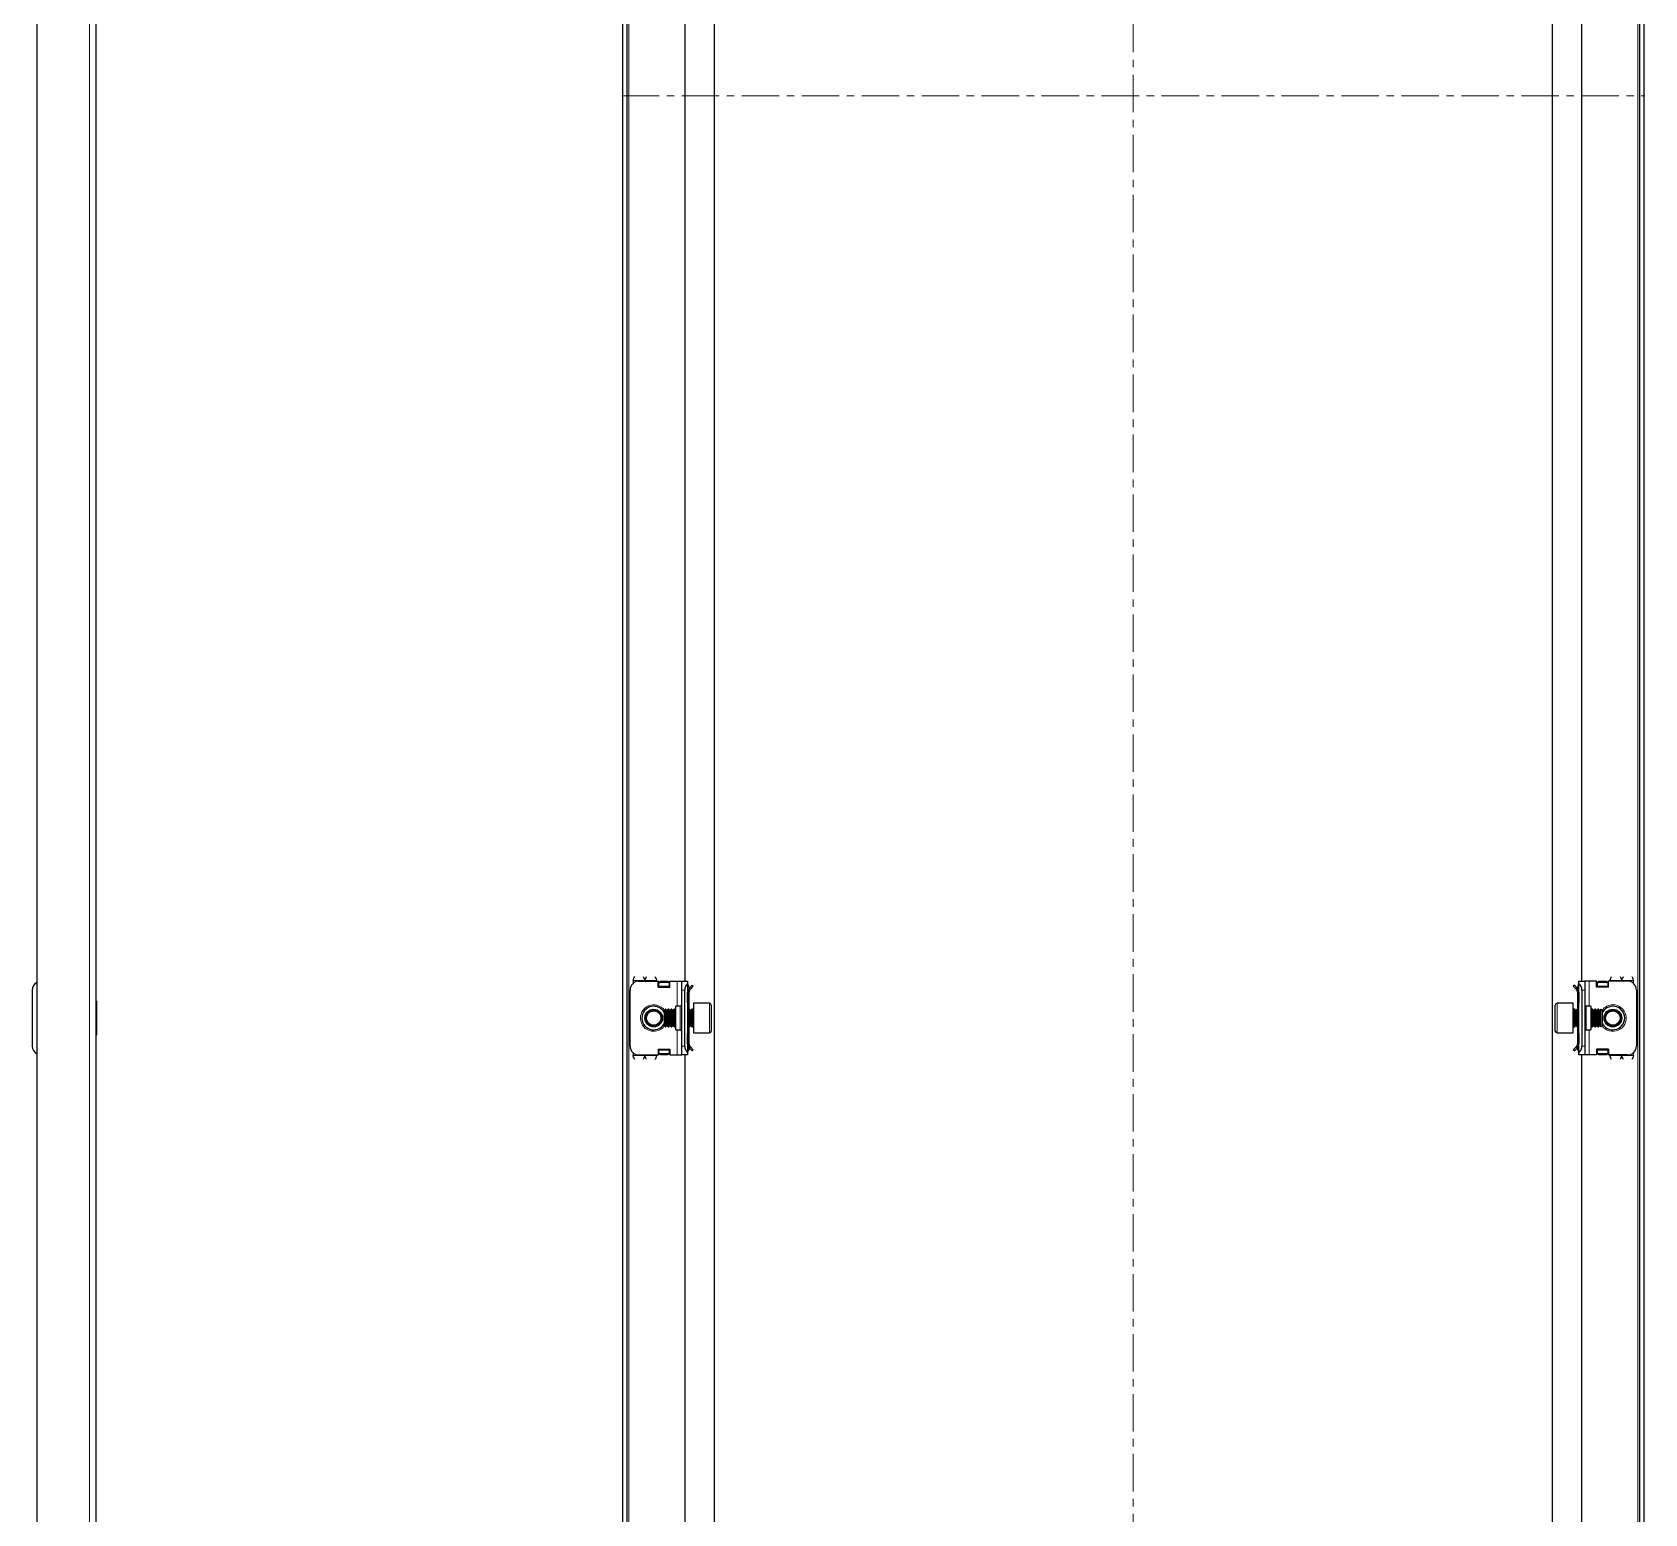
# Model space of a CAD drawing. Header units: millimetres. Extents: x 152 to 1315, y -851 to 1304.
# Drawn here: x 768 to 1315, y -254 to 248 of the extents above; entities that cross this region are included whole.
import ezdxf

# ---------------------------------------------------------------- set-up
doc = ezdxf.new("R2010")
doc.units = ezdxf.units.MM
doc.linetypes.add('CENTERX2', pattern=[20.32, 12.7, -2.54, 2.54, -2.54])
doc.layers.add('FORMAT', color=7, linetype='Continuous')

msp = doc.modelspace()

# ---------------------------------------------------------------- linework, layer by layer
at = {"color": 7, "linetype": 'Continuous', "lineweight": 25}
for p, q in [((769.88, 1206.67), (769.88, -754.33)), ((789.88, 1204.57), (789.88, -752.23)), ((968.44, -754.33), (968.44, 1206.67)), ((969.94, -754.33), (969.94, 1206.67)), ((1312.94, 1206.67), (1312.94, -754.33)), ((1314.44, 1206.67), (1314.44, -754.33)), ((999.44, 1175.67), (999.44, -723.33)), ((1283.44, -723.33), (1283.44, 1175.67)), ((989.44, 526.17), (989.44, -73.83)), ((1293.44, -73.83), (1293.44, 526.17)), ((971.94, -73.58), (971.94, -74.59)), ((973.94, -73.83), (980.44, -73.83)), ((979.94, -73.58), (979.94, -73.83)), ((980.44, -75.83), (980.44, -73.83)), ((980.64, -73.95), (980.44, -73.95)), ((980.44, -75.83), (984.44, -75.83)), ((980.64, -75.83), (980.64, -73.95)), ((980.69, -74.21), (981.19, -73.86)), ((981.19, -74.21), (980.69, -74.56)), ((980.69, -74.56), (980.69, -74.21)), ((980.69, -75.48), (980.69, -74.56)), ((980.69, -75.83), (980.69, -75.48)), ((981.19, -73.86), (981.19, -74.21)), ((981.19, -73.86), (983.69, -73.86)), ((981.19, -74.21), (983.69, -74.21)), ((983.69, -74.21), (983.69, -73.86)), ((983.69, -73.86), (984.19, -74.21)), ((984.19, -74.56), (983.69, -74.21)), ((984.19, -74.21), (984.19, -74.56)), ((984.19, -74.56), (984.19, -75.48)), ((984.19, -75.48), (984.19, -75.83)), ((984.44, -75.83), (984.44, -73.83)), ((984.44, -73.83), (986.94, -73.83)), ((986.94, -73.83), (988.44, -73.83)), ((988.44, -73.83), (990.44, -73.83)), ((988.44, -76.83), (988.44, -73.83)), ((990.44, -73.83), (990.44, -74.59)), ((990.44, -74.59), (990.44, -98.07)), ((990.44, -74.92), (990.65, -75.12)), ((990.94, -75.83), (990.94, -76.29)), ((991.02, -76.17), (992, -75.19)), ((991.38, -76.52), (991.02, -76.17)), ((991.38, -76.52), (992.35, -75.54)), ((992, -75.19), (992.35, -75.54)), ((1290.88, -75.19), (1290.52, -75.54)), ((1291.5, -76.52), (1290.52, -75.54)), ((1291.85, -76.17), (1290.88, -75.19)), ((1291.5, -76.52), (1291.85, -76.17)), ((1291.94, -75.83), (1291.94, -76.22)), ((1292.23, -75.12), (1292.44, -74.92)), ((1292.44, -73.83), (1294.44, -73.83)), ((1292.44, -74.59), (1292.44, -73.83)), ((1292.44, -98.07), (1292.44, -74.59)), ((1294.44, -73.83), (1294.44, -76.83)), ((1295.94, -73.83), (1294.44, -73.83)), ((1298.44, -73.83), (1295.94, -73.83)), ((1298.44, -75.83), (1298.44, -73.83)), ((1302.44, -75.83), (1298.44, -75.83)), ((1298.69, -74.21), (1299.19, -73.86)), ((1299.19, -74.21), (1298.69, -74.56)), ((1298.69, -74.56), (1298.69, -74.21)), ((1298.69, -75.48), (1298.69, -74.56)), ((1298.69, -75.83), (1298.69, -75.48)), ((1299.19, -73.86), (1299.19, -74.21)), ((1299.19, -73.86), (1301.69, -73.86)), ((1299.19, -74.21), (1301.69, -74.21)), ((1301.69, -74.21), (1301.69, -73.86)), ((1301.69, -73.86), (1302.19, -74.21)), ((1302.19, -74.56), (1301.69, -74.21)), ((1302.19, -74.21), (1302.19, -74.56)), ((1302.19, -74.56), (1302.19, -75.48)), ((1302.19, -75.48), (1302.19, -75.83)), ((1302.24, -73.95), (1302.24, -75.83)), ((1302.44, -73.95), (1302.24, -73.95)), ((1302.44, -75.83), (1302.44, -73.83)), ((1308.94, -73.83), (1302.44, -73.83)), ((1302.94, -73.83), (1302.94, -73.58)), ((1310.94, -74.59), (1310.94, -73.58)), ((768.38, -76.83), (768.38, -95.83)), ((790.13, -80.55), (789.88, -80.55)), ((790.13, -80.55), (790.13, -92.12)), ((970.94, -95.83), (970.94, -76.83)), ((988.44, -95.83), (988.44, -76.83)), ((989.44, -95.83), (989.44, -76.83)), ((990.94, -77.58), (990.44, -77.58)), ((990.44, -81.08), (990.44, -77.58)), ((990.94, -81.08), (990.44, -81.08)), ((990.94, -81.08), (990.94, -77.58)), ((990.94, -83.33), (990.94, -81.08)), ((997.84, -81.33), (992.44, -81.33)), ((992.44, -81.33), (992.44, -91.33)), ((998.44, -81.93), (998.44, -90.73)), ((1284.44, -83.96), (1284.44, -81.93)), ((1290.44, -81.33), (1285.04, -81.33)), ((1290.44, -83.64), (1290.44, -81.33)), ((1291.94, -77.58), (1292.44, -77.58)), ((1291.94, -77.58), (1291.94, -81.08)), ((1292.44, -81.08), (1291.94, -81.08)), ((1291.94, -81.08), (1291.94, -83.33)), ((1292.44, -77.58), (1292.44, -81.08)), ((1293.44, -76.83), (1293.44, -95.83)), ((1294.44, -76.83), (1294.44, -95.83)), ((1311.94, -76.83), (1311.94, -95.83)), ((982.99, -83.33), (982.44, -83.89)), ((982.44, -83.89), (982.44, -88.78)), ((983.05, -83.33), (982.99, -83.33)), ((982.99, -83.33), (982.99, -89.33)), ((983.44, -83.89), (983.05, -83.33)), ((983.05, -83.33), (983.05, -88.86)), ((983.83, -83.33), (983.44, -83.89)), ((983.44, -83.89), (983.44, -88.39)), ((984.05, -83.33), (983.83, -83.33)), ((983.83, -83.33), (983.83, -88.86)), ((984.44, -83.89), (984.05, -83.33)), ((984.05, -83.33), (984.05, -88.86)), ((984.83, -83.33), (984.44, -83.89)), ((984.44, -83.89), (984.44, -88.39)), ((985.05, -83.33), (984.83, -83.33)), ((984.83, -83.33), (984.83, -88.86)), ((985.44, -83.89), (985.05, -83.33)), ((985.05, -83.33), (985.05, -88.86)), ((985.83, -83.33), (985.44, -83.89)), ((985.44, -83.89), (985.44, -88.39)), ((986.05, -83.33), (985.83, -83.33)), ((985.83, -83.33), (985.83, -88.86)), ((986.44, -83.89), (986.05, -83.33)), ((986.05, -83.33), (986.05, -88.86)), ((987.94, -82.33), (986.44, -82.33)), ((986.44, -90.33), (986.44, -82.33)), ((990.83, -83.33), (990.44, -83.89)), ((991.05, -83.33), (990.83, -83.33)), ((990.83, -83.33), (990.83, -88.86)), ((991.44, -83.89), (991.05, -83.33)), ((991.05, -83.33), (991.05, -88.86)), ((991.83, -83.33), (991.44, -83.89)), ((991.44, -83.89), (991.44, -88.39)), ((992.19, -83.33), (991.83, -83.33)), ((991.83, -83.33), (991.83, -88.86)), ((1284.44, -90.73), (1284.44, -83.96)), ((1290.44, -91.33), (1290.44, -83.64)), ((1291.05, -83.33), (1290.69, -83.33)), ((1291.44, -83.89), (1291.05, -83.33)), ((1291.05, -88.86), (1291.05, -83.33)), ((1291.83, -83.33), (1291.44, -83.89)), ((1291.44, -88.39), (1291.44, -83.89)), ((1292.05, -83.33), (1291.83, -83.33)), ((1291.83, -88.86), (1291.83, -83.33)), ((1292.44, -83.89), (1292.05, -83.33)), ((1292.05, -88.86), (1292.05, -83.33)), ((1296.44, -82.33), (1294.94, -82.33)), ((1296.44, -82.33), (1296.44, -90.33)), ((1296.83, -83.33), (1296.44, -83.89)), ((1297.05, -83.33), (1296.83, -83.33)), ((1296.83, -88.86), (1296.83, -83.33)), ((1297.44, -83.89), (1297.05, -83.33)), ((1297.05, -88.86), (1297.05, -83.33)), ((1297.83, -83.33), (1297.44, -83.89)), ((1297.44, -88.39), (1297.44, -83.89)), ((1298.05, -83.33), (1297.83, -83.33)), ((1297.83, -88.86), (1297.83, -83.33)), ((1298.44, -83.89), (1298.05, -83.33)), ((1298.05, -88.86), (1298.05, -83.33)), ((1298.83, -83.33), (1298.44, -83.89)), ((1298.44, -88.39), (1298.44, -83.89)), ((1299.05, -83.33), (1298.83, -83.33)), ((1298.83, -88.86), (1298.83, -83.33)), ((1299.44, -83.89), (1299.05, -83.33)), ((1299.05, -88.86), (1299.05, -83.33)), ((1299.83, -83.33), (1299.44, -83.89)), ((1299.44, -88.39), (1299.44, -83.89)), ((1299.88, -83.33), (1299.83, -83.33)), ((1299.83, -88.86), (1299.83, -83.33)), ((1300.44, -83.89), (1299.88, -83.33)), ((1299.88, -84.71), (1299.88, -83.33)), ((1299.88, -89.33), (1299.88, -84.71)), ((1300.44, -85.01), (1300.44, -83.89)), ((1300.44, -88.78), (1300.44, -85.01)), ((789.88, -92.12), (790.13, -92.12)), ((982.44, -88.78), (982.99, -89.33)), ((982.99, -89.33), (983.05, -89.33)), ((983.05, -89.33), (983.44, -88.78)), ((983.05, -88.86), (983.05, -89.33)), ((983.44, -88.39), (983.44, -88.78)), ((983.44, -88.78), (983.83, -89.33)), ((983.83, -88.86), (983.83, -89.33)), ((983.83, -89.33), (984.05, -89.33)), ((984.05, -89.33), (984.44, -88.78)), ((984.05, -88.86), (984.05, -89.33)), ((984.44, -88.39), (984.44, -88.78)), ((984.44, -88.78), (984.83, -89.33)), ((984.83, -88.86), (984.83, -89.33)), ((984.83, -89.33), (985.05, -89.33)), ((985.05, -89.33), (985.44, -88.78)), ((985.05, -88.86), (985.05, -89.33)), ((985.44, -88.39), (985.44, -88.78)), ((985.44, -88.78), (985.83, -89.33)), ((985.83, -88.86), (985.83, -89.33)), ((985.83, -89.33), (986.05, -89.33)), ((986.05, -89.33), (986.44, -88.78)), ((986.05, -88.86), (986.05, -89.33)), ((986.44, -90.33), (987.94, -90.33)), ((990.44, -88.78), (990.83, -89.33)), ((990.44, -95.08), (990.44, -91.58)), ((990.44, -91.58), (990.94, -91.58)), ((990.83, -88.86), (990.83, -89.33)), ((990.83, -89.33), (991.05, -89.33)), ((990.94, -91.58), (990.94, -89.33)), ((990.94, -95.08), (990.94, -91.58)), ((991.05, -89.33), (991.44, -88.78)), ((991.05, -88.86), (991.05, -89.33)), ((991.44, -88.39), (991.44, -88.78)), ((991.44, -88.78), (991.83, -89.33)), ((991.83, -88.86), (991.83, -89.33)), ((991.83, -89.33), (992.19, -89.33)), ((992.44, -91.33), (997.84, -91.33)), ((1285.04, -91.33), (1290.44, -91.33)), ((1290.69, -89.33), (1291.05, -89.33)), ((1291.05, -89.33), (1291.44, -88.78)), ((1291.05, -89.33), (1291.05, -88.86)), ((1291.44, -88.78), (1291.44, -88.39)), ((1291.44, -88.78), (1291.83, -89.33)), ((1291.83, -89.33), (1291.83, -88.86)), ((1291.83, -89.33), (1292.05, -89.33)), ((1291.94, -89.33), (1291.94, -91.58)), ((1291.94, -91.58), (1292.44, -91.58)), ((1291.94, -91.58), (1291.94, -95.08)), ((1292.05, -89.33), (1292.44, -88.78)), ((1292.05, -89.33), (1292.05, -88.86)), ((1292.44, -91.58), (1292.44, -95.08)), ((1294.94, -90.33), (1296.44, -90.33)), ((1296.44, -88.78), (1296.83, -89.33)), ((1296.83, -89.33), (1296.83, -88.86)), ((1296.83, -89.33), (1297.05, -89.33)), ((1297.05, -89.33), (1297.44, -88.78)), ((1297.05, -89.33), (1297.05, -88.86)), ((1297.44, -88.78), (1297.44, -88.39)), ((1297.44, -88.78), (1297.83, -89.33)), ((1297.83, -89.33), (1297.83, -88.86)), ((1297.83, -89.33), (1298.05, -89.33)), ((1298.05, -89.33), (1298.44, -88.78)), ((1298.05, -89.33), (1298.05, -88.86)), ((1298.44, -88.78), (1298.44, -88.39)), ((1298.44, -88.78), (1298.83, -89.33)), ((1298.83, -89.33), (1298.83, -88.86)), ((1298.83, -89.33), (1299.05, -89.33)), ((1299.05, -89.33), (1299.44, -88.78)), ((1299.05, -89.33), (1299.05, -88.86)), ((1299.44, -88.78), (1299.44, -88.39)), ((1299.44, -88.78), (1299.83, -89.33)), ((1299.83, -89.33), (1299.83, -88.86)), ((1299.83, -89.33), (1299.88, -89.33)), ((1299.88, -89.33), (1300.44, -88.78)), ((971.94, -98.07), (971.94, -99.08)), ((980.44, -96.83), (980.44, -98.83)), ((980.44, -96.83), (984.44, -96.83)), ((980.64, -98.71), (980.64, -96.83)), ((980.69, -97.18), (980.69, -96.83)), ((980.69, -98.1), (980.69, -97.18)), ((980.69, -98.1), (981.19, -98.45)), ((980.69, -98.45), (980.69, -98.1)), ((983.69, -98.45), (984.19, -98.1)), ((984.19, -96.83), (984.19, -97.18)), ((984.19, -97.18), (984.19, -98.1)), ((984.19, -98.1), (984.19, -98.45)), ((984.44, -96.83), (984.44, -98.83)), ((988.44, -98.83), (988.44, -95.83)), ((990.94, -95.08), (990.44, -95.08)), ((990.65, -97.54), (990.44, -97.74)), ((990.44, -98.07), (990.44, -98.83)), ((990.94, -96.83), (990.94, -96.44)), ((991.38, -96.14), (991.02, -96.49)), ((991.02, -96.49), (992, -97.47)), ((991.38, -96.14), (992.35, -97.12)), ((992, -97.47), (992.35, -97.12)), ((1291.5, -96.14), (1290.52, -97.12)), ((1290.88, -97.47), (1290.52, -97.12)), ((1291.85, -96.49), (1290.88, -97.47)), ((1291.5, -96.14), (1291.85, -96.49)), ((1291.94, -95.08), (1292.44, -95.08)), ((1291.94, -96.83), (1291.94, -96.37)), ((1292.44, -97.74), (1292.23, -97.54)), ((1292.44, -98.83), (1292.44, -98.07)), ((1294.44, -95.83), (1294.44, -98.83)), ((1302.44, -96.83), (1298.44, -96.83)), ((1298.44, -96.83), (1298.44, -98.83)), ((1298.69, -97.18), (1298.69, -96.83)), ((1298.69, -98.1), (1298.69, -97.18)), ((1298.69, -98.1), (1299.19, -98.45)), ((1298.69, -98.45), (1298.69, -98.1)), ((1301.69, -98.45), (1302.19, -98.1)), ((1302.19, -96.83), (1302.19, -97.18)), ((1302.19, -97.18), (1302.19, -98.1)), ((1302.19, -98.1), (1302.19, -98.45)), ((1302.24, -96.83), (1302.24, -98.71)), ((1302.44, -96.83), (1302.44, -98.83)), ((1310.94, -99.08), (1310.94, -98.07)), ((973.94, -98.83), (980.44, -98.83)), ((979.94, -98.83), (979.94, -99.08)), ((980.44, -98.71), (980.64, -98.71)), ((981.19, -98.81), (980.69, -98.45)), ((983.69, -98.45), (981.19, -98.45)), ((981.19, -98.45), (981.19, -98.81)), ((983.69, -98.81), (981.19, -98.81)), ((983.69, -98.81), (983.69, -98.45)), ((984.19, -98.45), (983.69, -98.81)), ((984.44, -98.83), (986.94, -98.83)), ((986.94, -98.83), (988.44, -98.83)), ((990.44, -98.83), (988.44, -98.83)), ((989.44, -98.83), (989.44, -673.83)), ((1294.44, -98.83), (1292.44, -98.83)), ((1293.44, -673.83), (1293.44, -98.83)), ((1295.94, -98.83), (1294.44, -98.83)), ((1298.44, -98.83), (1295.94, -98.83)), ((1299.19, -98.81), (1298.69, -98.45)), ((1301.69, -98.45), (1299.19, -98.45)), ((1299.19, -98.45), (1299.19, -98.81)), ((1301.69, -98.81), (1299.19, -98.81)), ((1301.69, -98.81), (1301.69, -98.45)), ((1302.19, -98.45), (1301.69, -98.81)), ((1302.24, -98.71), (1302.44, -98.71)), ((1308.94, -98.83), (1302.44, -98.83)), ((1302.94, -99.08), (1302.94, -98.83))]:
    msp.add_line(p, q, dxfattribs=at)
at = {"color": 8, "linetype": 'Continuous', "lineweight": 18}
for p, q in [((787.78, 1206.67), (787.78, -754.33)), ((970.54, -752.23), (970.54, 1204.57)), ((1312.34, 1204.57), (1312.34, -752.23)), ((971.94, -73.58), (975.94, -73.58)), ((975.94, -73.58), (979.94, -73.58)), ((984.19, -75.48), (980.69, -75.48)), ((986.94, -82.33), (986.94, -73.83)), ((990.44, -75.33), (990.65, -75.12)), ((990.44, -75.83), (990.94, -75.83)), ((1292.44, -75.83), (1291.94, -75.83)), ((1292.44, -75.33), (1292.23, -75.12)), ((1295.94, -73.83), (1295.94, -82.33)), ((1302.19, -75.48), (1298.69, -75.48)), ((1302.94, -73.58), (1306.94, -73.58)), ((1310.94, -73.58), (1306.94, -73.58)), ((989.44, -76.83), (988.44, -76.83)), ((997.84, -91.33), (997.84, -81.33)), ((1285.04, -81.33), (1285.04, -83.64)), ((1294.44, -76.83), (1293.44, -76.83)), ((987.94, -90.33), (987.94, -82.33)), ((992.19, -84.71), (992.19, -83.33)), ((992.19, -89.33), (992.19, -84.71)), ((1285.04, -83.64), (1285.04, -91.33)), ((1290.69, -83.33), (1290.69, -89.33)), ((1294.94, -82.33), (1294.94, -90.33)), ((986.94, -98.83), (986.94, -90.33)), ((1295.94, -90.33), (1295.94, -98.83)), ((980.69, -97.18), (984.19, -97.18)), ((988.44, -95.83), (989.44, -95.83)), ((990.44, -96.83), (990.94, -96.83)), ((990.44, -97.33), (990.65, -97.54)), ((1292.44, -96.83), (1291.94, -96.83)), ((1292.44, -97.33), (1292.23, -97.54)), ((1293.44, -95.83), (1294.44, -95.83)), ((1298.69, -97.18), (1302.19, -97.18)), ((971.94, -99.08), (975.94, -99.08)), ((979.94, -99.08), (975.94, -99.08)), ((1306.94, -99.08), (1302.94, -99.08)), ((1310.94, -99.08), (1306.94, -99.08))]:
    msp.add_line(p, q, dxfattribs=at)
at = {"color": 7, "linetype": 'Continuous', "lineweight": 25}
for centre, radius in [((978.94, -86.33), 3), ((978.94, -86.33), 2.76), ((978.94, -86.33), 2.45), ((1303.94, -86.33), 3), ((1303.94, -86.33), 2.76), ((1303.94, -86.33), 2.45)]:
    msp.add_circle(centre, radius, dxfattribs=at)
for centre, radius, start, end in [((771.38, -76.83), 3, 120, 180), ((973.94, -76.83), 3, 90, 180), ((992.44, -76.83), 3, 131.8103, 180), ((989.94, -75.83), 1, 0, 45), ((1292.94, -75.83), 1, 135, 180), ((1290.44, -76.83), 3, 360, 48.1897), ((1308.94, -76.83), 3, 360, 90), ((987.94, -81.83), 0.5, 270, 0), ((997.84, -81.93), 0.6, 0, 90), ((1285.04, -81.93), 0.6, 90, 180), ((1294.94, -81.83), 0.5, 180, 270), ((978.94, -86.33), 4, 90, 331.045), ((978.94, -86.33), 4, 28.955, 90), ((992.19, -83.08), 0.25, 270, 0), ((1290.69, -83.08), 0.25, 180, 270), ((1303.94, -86.33), 4, 270, 151.045), ((987.94, -90.83), 0.5, 360, 90), ((992.19, -89.58), 0.25, 360, 90), ((997.84, -90.73), 0.6, 270, 360), ((1285.04, -90.73), 0.6, 180, 270), ((1290.69, -89.58), 0.25, 90, 180), ((1294.94, -90.83), 0.5, 90, 180), ((1303.94, -86.33), 4, 208.955, 270), ((771.38, -95.83), 3, 180, 240), ((973.94, -95.83), 3, 180, 270), ((992.44, -95.83), 3, 180, 228.1897), ((989.94, -96.83), 1, 315, 0), ((1292.94, -96.83), 1, 180, 225), ((1290.44, -95.83), 3, 311.8103, 360), ((1308.94, -95.83), 3, 270, 360)]:
    msp.add_arc(centre, radius, start, end, dxfattribs=at)
at = {"color": 8, "linetype": 'Continuous', "lineweight": 18}
for centre, start, end in [((978.94, -86.33), 35.4622, 270), ((1303.94, -86.33), 215.4622, 90), ((1303.94, -86.33), 90, 144.5378), ((978.94, -86.33), 270, 324.5378)]:
    msp.add_arc(centre, 4.5, start, end, dxfattribs=at)
at = {"color": 7, "linetype": 'Continuous', "lineweight": 25}
for points, knots in [([(971.94, -73.58), (972.03, -73.34), (972.22, -72.85), (972.42, -72.45), (972.51, -72.26)], [0, 0, 0, 0, 0.5020654, 1, 1, 1, 1]), ([(975.37, -72.27), (975.45, -72.43), (975.62, -72.77), (975.81, -73.26), (975.92, -73.54), (975.94, -73.58)], [0, 0, 0, 0, 0.415483, 0.917152, 1, 1, 1, 1]), ([(975.94, -73.58), (976.03, -73.34), (976.22, -72.85), (976.42, -72.45), (976.51, -72.26)], [0, 0, 0, 0, 0.502065, 1, 1, 1, 1]), ([(979.37, -72.27), (979.45, -72.43), (979.62, -72.77), (979.81, -73.26), (979.92, -73.54), (979.94, -73.58)], [0, 0, 0, 0, 0.415483, 0.917152, 1, 1, 1, 1]), ([(991.02, -76.17), (990.87, -76.36), (990.57, -76.73), (990.44, -77.26), (990.44, -77.54), (990.44, -77.58)], [0, 0, 0, 0, 0.461863, 0.923726, 1, 1, 1, 1]), ([(1292.44, -77.58), (1292.41, -77.34), (1292.36, -76.86), (1292.07, -76.4), (1291.88, -76.19), (1291.85, -76.17)], [0, 0, 0, 0, 0.461863, 0.923726, 1, 1, 1, 1]), ([(1302.94, -73.58), (1303.03, -73.34), (1303.22, -72.85), (1303.42, -72.45), (1303.51, -72.26)], [0, 0, 0, 0, 0.5020654, 1, 1, 1, 1]), ([(1306.37, -72.27), (1306.45, -72.43), (1306.62, -72.77), (1306.81, -73.26), (1306.92, -73.54), (1306.94, -73.58)], [0, 0, 0, 0, 0.415483, 0.917152, 1, 1, 1, 1]), ([(1306.94, -73.58), (1307.03, -73.34), (1307.22, -72.85), (1307.42, -72.45), (1307.51, -72.26)], [0, 0, 0, 0, 0.502065, 1, 1, 1, 1]), ([(1310.37, -72.27), (1310.45, -72.43), (1310.62, -72.77), (1310.81, -73.26), (1310.92, -73.54), (1310.94, -73.58)], [0, 0, 0, 0, 0.4154826, 0.9171518, 1, 1, 1, 1]), ([(991.38, -76.52), (991.26, -76.67), (991.08, -76.9), (990.96, -77.28), (990.94, -77.48), (990.94, -77.58)], [0, 0, 0, 0, 0.485042, 0.738404, 1, 1, 1, 1]), ([(1291.94, -77.58), (1291.92, -77.39), (1291.89, -77.1), (1291.7, -76.75), (1291.57, -76.6), (1291.5, -76.52)], [0, 0, 0, 0, 0.485042, 0.738404, 1, 1, 1, 1]), ([(990.44, -95.08), (990.46, -95.32), (990.52, -95.81), (990.8, -96.26), (991, -96.47), (991.02, -96.49)], [0, 0, 0, 0, 0.461863, 0.923726, 1, 1, 1, 1]), ([(990.94, -95.08), (990.96, -95.27), (990.99, -95.56), (991.18, -95.91), (991.31, -96.06), (991.38, -96.14)], [0, 0, 0, 0, 0.485042, 0.738404, 1, 1, 1, 1]), ([(1291.5, -96.14), (1291.62, -95.99), (1291.8, -95.76), (1291.92, -95.38), (1291.93, -95.18), (1291.94, -95.08)], [0, 0, 0, 0, 0.485042, 0.738404, 1, 1, 1, 1]), ([(1291.85, -96.49), (1292.01, -96.31), (1292.31, -95.93), (1292.43, -95.4), (1292.44, -95.12), (1292.44, -95.08)], [0, 0, 0, 0, 0.461863, 0.923726, 1, 1, 1, 1]), ([(972.51, -100.39), (972.43, -100.24), (972.26, -99.89), (972.07, -99.4), (971.95, -99.12), (971.94, -99.08)], [0, 0, 0, 0, 0.4154826, 0.9171518, 1, 1, 1, 1]), ([(975.94, -99.08), (975.84, -99.32), (975.65, -99.81), (975.46, -100.21), (975.37, -100.4)], [0, 0, 0, 0, 0.502065, 1, 1, 1, 1]), ([(976.51, -100.39), (976.43, -100.24), (976.26, -99.89), (976.07, -99.4), (975.95, -99.12), (975.94, -99.08)], [0, 0, 0, 0, 0.415483, 0.917152, 1, 1, 1, 1]), ([(979.94, -99.08), (979.84, -99.32), (979.65, -99.81), (979.46, -100.21), (979.37, -100.4)], [0, 0, 0, 0, 0.502065, 1, 1, 1, 1]), ([(1303.51, -100.39), (1303.43, -100.24), (1303.26, -99.89), (1303.07, -99.4), (1302.95, -99.12), (1302.94, -99.08)], [0, 0, 0, 0, 0.415483, 0.917152, 1, 1, 1, 1]), ([(1306.94, -99.08), (1306.84, -99.32), (1306.65, -99.81), (1306.46, -100.21), (1306.37, -100.4)], [0, 0, 0, 0, 0.502065, 1, 1, 1, 1]), ([(1307.51, -100.39), (1307.43, -100.24), (1307.26, -99.89), (1307.07, -99.4), (1306.95, -99.12), (1306.94, -99.08)], [0, 0, 0, 0, 0.4154826, 0.9171518, 1, 1, 1, 1]), ([(1310.94, -99.08), (1310.84, -99.32), (1310.65, -99.81), (1310.46, -100.21), (1310.37, -100.4)], [0, 0, 0, 0, 0.502065, 1, 1, 1, 1])]:
    msp.add_open_spline(points, degree=3, knots=knots, dxfattribs=at)
at = {"layer": 'FORMAT', "linetype": 'CENTERX2', "lineweight": 18}
for p, q in [((1141.44, 1208.67), (1141.44, -756.33)), ((968.14, 226.17), (1314.74, 226.17))]:
    msp.add_line(p, q, dxfattribs=at)

doc.saveas('drawing.dxf')
